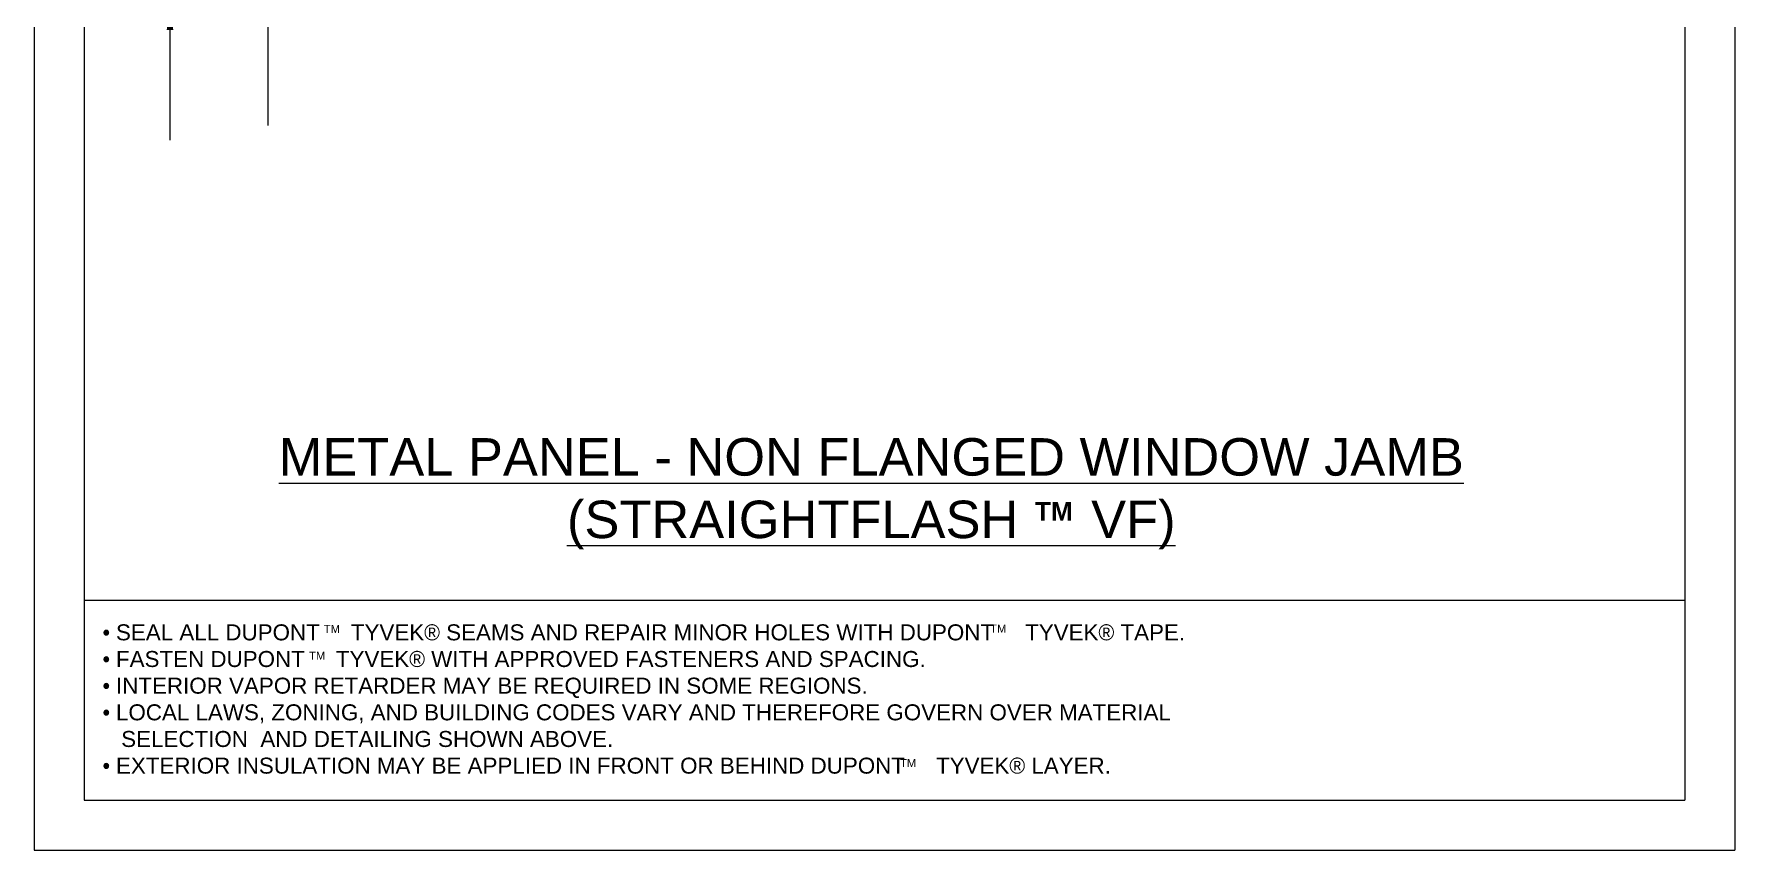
# Model space of a CAD drawing. Extents: x -129 to 26, y 0 to 100.
# Drawn here: x 0 to 25.5, y 0 to 12.25 of the extents above; entities that cross this region are included whole.
import ezdxf

# ---------------------------------------------------------------- set-up
doc = ezdxf.new("R2010")
doc.units = 0
doc.header["$LTSCALE"] = 1.5
doc.header["$MEASUREMENT"] = 0
doc.layers.get('DEFPOINTS').update_dxf_attribs({"linetype": 'CONTINUOUS'})
for name, color, linetype in [('8X11-TTB$0$B', 7, 'CONTINUOUS'), ('CLADDING', 252, 'CONTINUOUS'), ('TEXT', 7, 'CONTINUOUS')]:
    doc.layers.add(name, color=color, linetype=linetype)
doc.styles.add('DETAILS', font='sanss___.ttf', dxfattribs={"height": 1})
doc.dimstyles.new('TYVEKDETAILS', dxfattribs={"dimscale": 6, "dimtxt": 1.5, "dimasz": 0.1, "dimexe": 0.75, "dimexo": 0.75, "dimgap": 0.75, "dimtad": 0, "dimtih": 1, "dimtoh": 1, "dimdec": 4, "dimzin": 0, "dimtxsty": 'DETAILS', "dimcen": 0.0625, "dimazin": 3, "dimtfac": 1, "dimtdec": 4, "dimtofl": 0, "dimtmove": 0, "dimatfit": 3, "dimtolj": 1, "dimtzin": 0})

msp = doc.modelspace()

# ---------------------------------------------------------------- linework, layer by layer
at = {"layer": '8X11-TTB$0$B', "color": 7}
for p, q in [((0.7499999999999893, 32.25), (0.75, 0.7499999999999964)), ((24.75, 32.25000000000001), (24.75, 0.7499999999999964)), ((0.75, 3.749999999999996), (24.75, 3.749999999999996)), ((0.75, 0.7499999999999964), (24.75, 0.7499999999999964))]:
    msp.add_line(p, q, dxfattribs=at)
at = {"layer": 'CLADDING', "elevation": 5.980828076619937e-09}
msp.add_lwpolyline([(3.507592713941271, 23.12500191291159), (3.507586307141061, 16.8609357635258), (2.650928415214004, 16.46564737817572), (4.381388736510139, 16.02181247867047), (3.507590001911474, 15.61877620961194), (3.507590001911446, 10.87185136671486)], dxfattribs=at)
at = {"layer": 'DEFPOINTS'}
for p, q in [((-5.329070518200751e-15, 33), (0, -3.552713678800501e-15)), ((25.5, 33), (25.5, -3.552713678800501e-15)), ((0, -3.552713678800501e-15), (25.5, -3.552713678800501e-15))]:
    msp.add_line(p, q, dxfattribs=at)

# ---------------------------------------------------------------- texts
at = {"layer": 'TEXT', "style": 'DETAILS'}
for s, insert, char_height, width, attachment_point in [('{\\LMETAL PANEL - NON FLANGED WINDOW JAMB (STRAIGHTFLASH     VF)}', (12.55182163702229, 6.180546554167403), 0.5625, 18.09503063316171, 2), ('{\\fSymbol|b0|i0|c2|p18;· }SEAL ALL DUPONT     TYVEK{\\fSymbol|b0|i0|c2|p18;â} SEAMS AND REPAIR MINOR HOLES WITH DUPONT     TYVEK{\\fSymbol|b0|i0|c2|p18;â} TAPE.\\P{\\fSymbol|b0|i0|c2|p18;· }FASTEN DUPONT     TYVEK{\\fSymbol|b0|i0|c2|p18;â} WITH APPROVED FASTENERS AND SPACING.\\P{\\fSymbol|b0|i0|c2|p18;· }INTERIOR VAPOR RETARDER MAY BE REQUIRED IN SOME REGIONS.\\P{\\fSymbol|b0|i0|c2|p18;· }LOCAL LAWS, ZONING, AND BUILDING CODES VARY AND THEREFORE GOVERN OVER MATERIAL\\P   SELECTION  AND DETAILING SHOWN ABOVE.\\P{\\fSymbol|b0|i0|c2|p18;· }EXTERIOR INSULATION MAY BE APPLIED IN FRONT OR BEHIND DUPONT     TYVEK{\\fSymbol|b0|i0|c2|p18;â} LAYER.', (1.027317918761948, 3.386548770354997), 0.24, 17.89919194157156, 1), ('TM', (4.344773299482402, 3.378448044389867), 0.12, 8.310000000000002, 1), ('TM', (14.33469141423441, 3.382851523352949), 0.12, 8.310000000000002, 1), ('TM', (4.124150968053737, 2.976885021724172), 0.12, 8.310000000000002, 1), ('TM', (12.98285850313958, 1.364580890649247), 0.12, 8.310000000000002, 1)]:
    msp.add_mtext(s, dxfattribs=dict(at, insert=insert, char_height=char_height, width=width, attachment_point=attachment_point))
at = {"layer": 'TEXT', "insert": (15.00482434265921, 5.084502172727962), "char_height": 0.28079999997192, "attachment_point": 4, "style": 'DETAILS'}
msp.add_mtext('{\\fSansSerif|b1|i0|c2|p2;TM}', dxfattribs=at)

# ---------------------------------------------------------------- leaders
at = {"layer": 'TEXT'}
msp.add_leader([(2.038531236212108, 12.60706003745974, 1.198249057493688e-08), (2.038531236212108, 10.65095862772693, 1.198249057493688e-08)], dimstyle='TYVEKDETAILS', override={"dimscale": 3, "dimfxl": 3}, dxfattribs=at)

doc.saveas('drawing.dxf')
